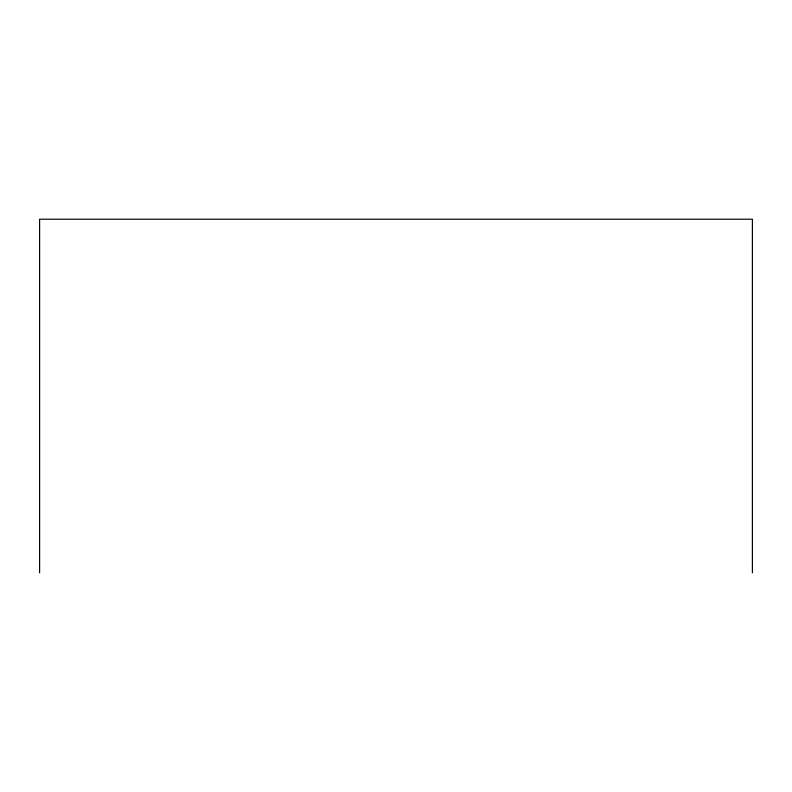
<?xml version="1.0" encoding="UTF-8"?>
<svg xmlns="http://www.w3.org/2000/svg" width="792" height="792" viewBox="0 0 792 792"><rect width="100%" height="100%" fill="white"/><g stroke="black" fill="none" stroke-linecap="round" stroke-linejoin="round"><path stroke-width="1.19" d="M752.4 572.784L752.4 219.216L39.6 219.216L39.6 572.784"/></g></svg>
